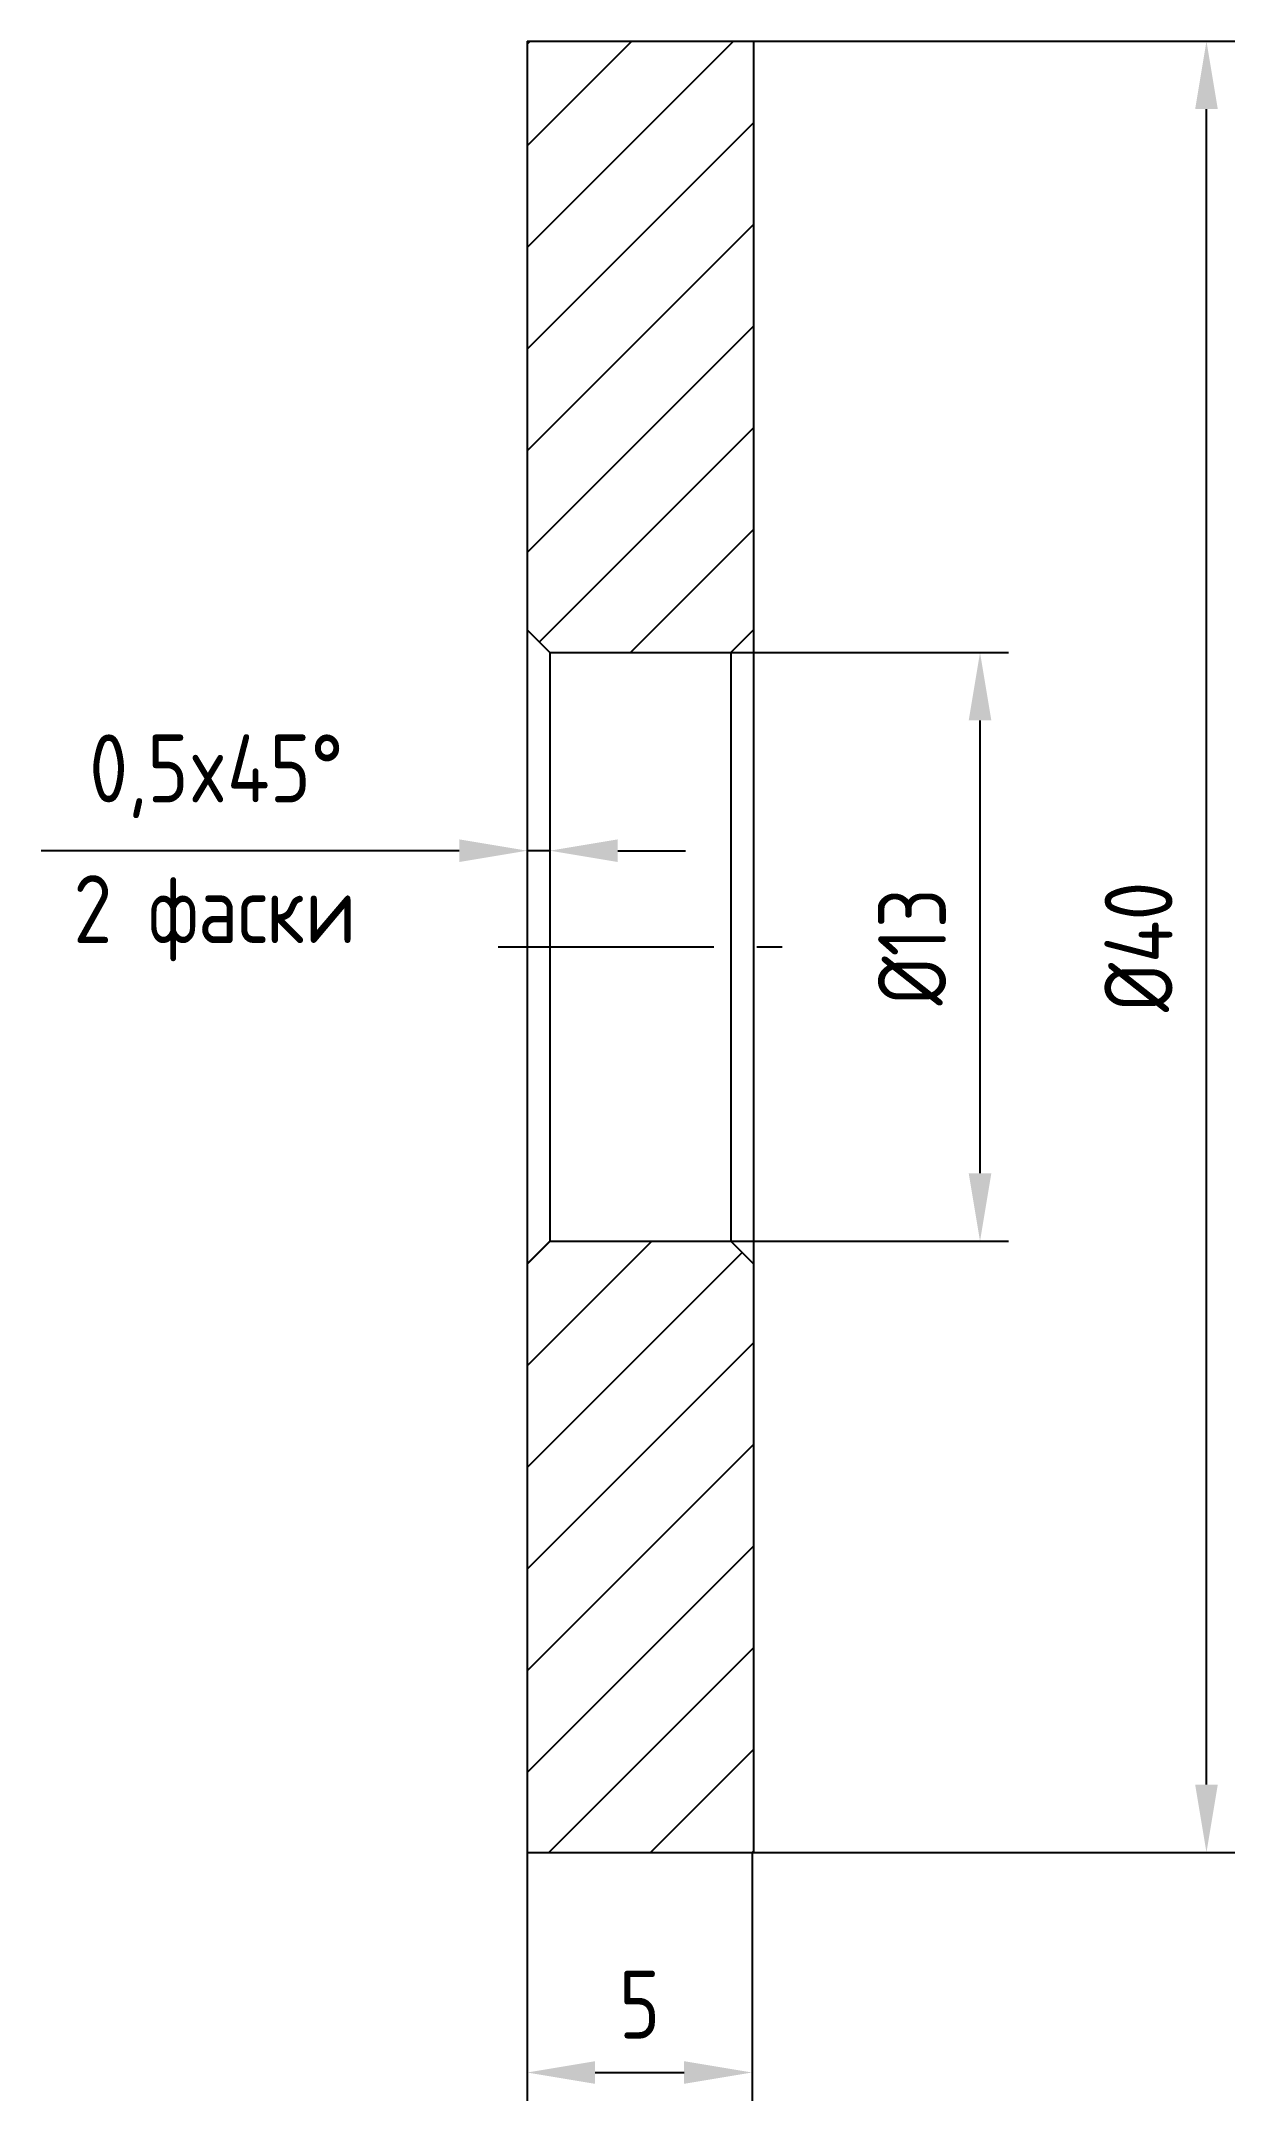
# Model space of a CAD drawing. Header units: millimetres. Extents: x 293.8 to 320.2, y 82.1 to 127.6.
import ezdxf

# ---------------------------------------------------------------- set-up
doc = ezdxf.new("R2010")
doc.units = ezdxf.units.MM
doc.header["$LTSCALE"] = 0.15
doc.linetypes.add('CENTER', pattern=[50.8, 31.75, -6.35, 6.35, -6.35])
for name, color, linetype in [('Cen', 5, 'CENTER'), ('Cont', 6, 'Continuous'), ('Dim', 7, 'Continuous'), ('Hatch', 2, 'Continuous'), ('Text', 3, 'Continuous')]:
    doc.layers.add(name, color=color, linetype=linetype)
doc.styles.add('Style1', font='romans.shx', dxfattribs={"width": 0.8})
doc.dimstyles.new('LIN2_1', dxfattribs={"dimscale": 0.5, "dimtxt": 3, "dimasz": 3, "dimexe": 1.25, "dimexo": 0, "dimgap": 1.5, "dimtad": 1, "dimdec": 1, "dimtxsty": 'Style1', "dimcen": 2.5, "dimclrt": 3, "dimadec": 0, "dimazin": 0, "dimtfac": 1, "dimtdec": 1, "dimtmove": 0, "dimatfit": 3, "dimfxl": 1, "dimarcsym": 0})

# ---------------------------------------------------------------- blocks, each defined once
blk = doc.blocks.new('*D1')
at = {"layer": 'Defpoints', "color": 0, "transparency": 16777216}
for p in [(309.566, 127.622), (319.566, 127.622), (309.532, 87.622)]:
    blk.add_point(p, dxfattribs=at)
at = {"layer": 'Dim', "color": 0, "lineweight": -2, "transparency": 16777216}
for p, q in [((309.566, 127.622), (320.191, 127.622)), ((319.566, 89.122), (319.566, 126.122)), ((309.532, 87.622), (320.191, 87.622))]:
    blk.add_line(p, q, dxfattribs=at)
at = {"layer": 'Dim', "color": 0, "transparency": 16777216}
for points in [[(319.316, 126.122), (319.816, 126.122), (319.566, 127.622)], [(319.316, 89.122), (319.816, 89.122), (319.566, 87.622)]]:
    blk.add_solid(points, dxfattribs=at)
at = {"layer": 'Dim', "color": 3, "transparency": 16777216, "insert": (318.066, 107.622), "char_height": 1.5, "attachment_point": 5, "rotation": 90, "style": 'Style1'}
blk.add_mtext('%%c40', dxfattribs=at)
blk = doc.blocks.new('*D2')
at = {"layer": 'Defpoints', "color": 0, "transparency": 16777216}
for p in [(304.566, 87.622), (309.532, 87.622), (309.532, 82.765)]:
    blk.add_point(p, dxfattribs=at)
at = {"layer": 'Dim', "color": 0, "lineweight": -2, "transparency": 16777216}
for p, q in [((304.566, 87.622), (304.566, 82.14)), ((309.532, 87.622), (309.532, 82.14)), ((306.066, 82.765), (308.032, 82.765))]:
    blk.add_line(p, q, dxfattribs=at)
at = {"layer": 'Dim', "color": 0, "transparency": 16777216}
for points in [[(306.066, 83.015), (306.066, 82.515), (304.566, 82.765)], [(308.032, 83.015), (308.032, 82.515), (309.532, 82.765)]]:
    blk.add_solid(points, dxfattribs=at)
at = {"layer": 'Dim', "color": 3, "transparency": 16777216, "insert": (307.049, 84.265), "char_height": 1.5, "attachment_point": 5, "style": 'Style1'}
blk.add_mtext('5', dxfattribs=at)
blk = doc.blocks.new('*D3')
at = {"layer": 'Defpoints', "color": 0, "transparency": 16777216}
for p in [(304.566, 114.622), (305.066, 114.122), (304.566, 109.746)]:
    blk.add_point(p, dxfattribs=at)
at = {"layer": 'Dim', "color": 0, "lineweight": -2, "transparency": 16777216}
for p, q in [((304.566, 114.622), (304.566, 109.121)), ((305.066, 114.122), (305.066, 109.121)), ((303.066, 109.746), (293.838, 109.746)), ((305.066, 109.746), (304.566, 109.746)), ((306.566, 109.746), (308.066, 109.746))]:
    blk.add_line(p, q, dxfattribs=at)
at = {"layer": 'Dim', "color": 0, "transparency": 16777216}
for points in [[(303.066, 109.996), (303.066, 109.496), (304.566, 109.746)], [(306.566, 109.996), (306.566, 109.496), (305.066, 109.746)]]:
    blk.add_solid(points, dxfattribs=at)
at = {"layer": 'Dim', "color": 3, "transparency": 16777216, "insert": (297.702, 111.389), "char_height": 1.5, "attachment_point": 5, "style": 'Style1'}
blk.add_mtext('0,5x45°', dxfattribs=at)
blk = doc.blocks.new('*D4')
at = {"layer": 'Defpoints', "color": 0, "transparency": 16777216}
for p in [(309.066, 114.122), (314.566, 114.122), (309.066, 101.122)]:
    blk.add_point(p, dxfattribs=at)
at = {"layer": 'Dim', "color": 0, "lineweight": -2, "transparency": 16777216}
for p, q in [((309.066, 114.122), (315.191, 114.122)), ((314.566, 102.622), (314.566, 112.622)), ((309.066, 101.122), (315.191, 101.122))]:
    blk.add_line(p, q, dxfattribs=at)
at = {"layer": 'Dim', "color": 0, "transparency": 16777216}
for points in [[(314.316, 112.622), (314.816, 112.622), (314.566, 114.122)], [(314.316, 102.622), (314.816, 102.622), (314.566, 101.122)]]:
    blk.add_solid(points, dxfattribs=at)
at = {"layer": 'Dim', "color": 3, "transparency": 16777216, "insert": (313.066, 107.622), "char_height": 1.5, "attachment_point": 5, "rotation": 90, "style": 'Style1'}
blk.add_mtext('%%c13', dxfattribs=at)

msp = doc.modelspace()

# ---------------------------------------------------------------- hatches: boundary and pattern name
at = {"layer": 'Hatch'}
h = msp.add_hatch(dxfattribs=at)
h.set_pattern_fill('ANSI31', color=256, scale=0.5, style=0)
h.set_pattern_definition([(45, (240.0862, -183.8801), (-1.122532, 1.122532), [])])
h.paths.add_polyline_path([(309.566, 127.622), (304.566, 127.622), (304.566, 114.622), (305.066, 114.122), (309.066, 114.122), (309.566, 114.622)])
h.paths.add_polyline_path([(304.566, 87.622), (309.566, 87.622), (309.566, 100.622), (309.066, 101.122), (305.066, 101.122), (304.566, 100.622)])

# ---------------------------------------------------------------- linework, layer by layer
at = {"layer": 'Cen'}
msp.add_line((303.926, 107.622), (310.197, 107.622), dxfattribs=at)
at = {"layer": 'Cont'}
for p, q in [((304.566, 127.622), (304.566, 87.622)), ((304.566, 127.622), (309.566, 127.622)), ((309.566, 127.622), (309.566, 87.622)), ((305.066, 114.122), (304.566, 114.622)), ((309.066, 114.122), (309.566, 114.622)), ((305.066, 114.122), (305.066, 101.122)), ((305.066, 114.122), (309.066, 114.122)), ((309.066, 114.122), (309.066, 101.122)), ((305.066, 101.122), (304.566, 100.622)), ((305.066, 101.122), (309.066, 101.122)), ((309.066, 101.122), (309.566, 100.622)), ((304.566, 87.622), (309.566, 87.622))]:
    msp.add_line(p, q, dxfattribs=at)

# ---------------------------------------------------------------- texts
at = {"layer": 'Text', "style": 'Style1', "width": 0.8}
msp.add_text('2 фаски', height=1.5, dxfattribs=at).set_placement((294.55, 107.705))

# ---------------------------------------------------------------- dimensions: what is measured, and where the dimension line sits
at = {"layer": 'Dim'}
for base, p1, p2, picture, middle in [((319.566, 127.622), (309.532, 87.622), (309.566, 127.622), '*D1', (318.066, 107.622)), ((314.566, 114.122), (309.066, 101.122), (309.066, 114.122), '*D4', (313.066, 107.622))]:
    dim = msp.add_linear_dim(base=base, p1=p1, p2=p2, angle=90, text='%%c<>', dimstyle='LIN2_1', dxfattribs=at)
    dim.commit()
    dim.dimension.update_dxf_attribs({"geometry": picture, "text_midpoint": middle})
dim = msp.add_linear_dim(base=(304.566, 109.746), p1=(305.066, 114.122), p2=(304.566, 114.622), text='<>x45°', dimstyle='LIN2_1', dxfattribs=at)
dim.commit()
dim.dimension.update_dxf_attribs({"geometry": '*D3', "text_midpoint": (297.702, 109.746), "dimtype": 160})
dim = msp.add_linear_dim(base=(309.532, 82.765), p1=(304.566, 87.622), p2=(309.532, 87.622), dimstyle='LIN2_1', dxfattribs=at)
dim.commit()
dim.dimension.update_dxf_attribs({"geometry": '*D2', "text_midpoint": (307.049, 82.765), "dimtype": 160})

doc.saveas('drawing.dxf')
